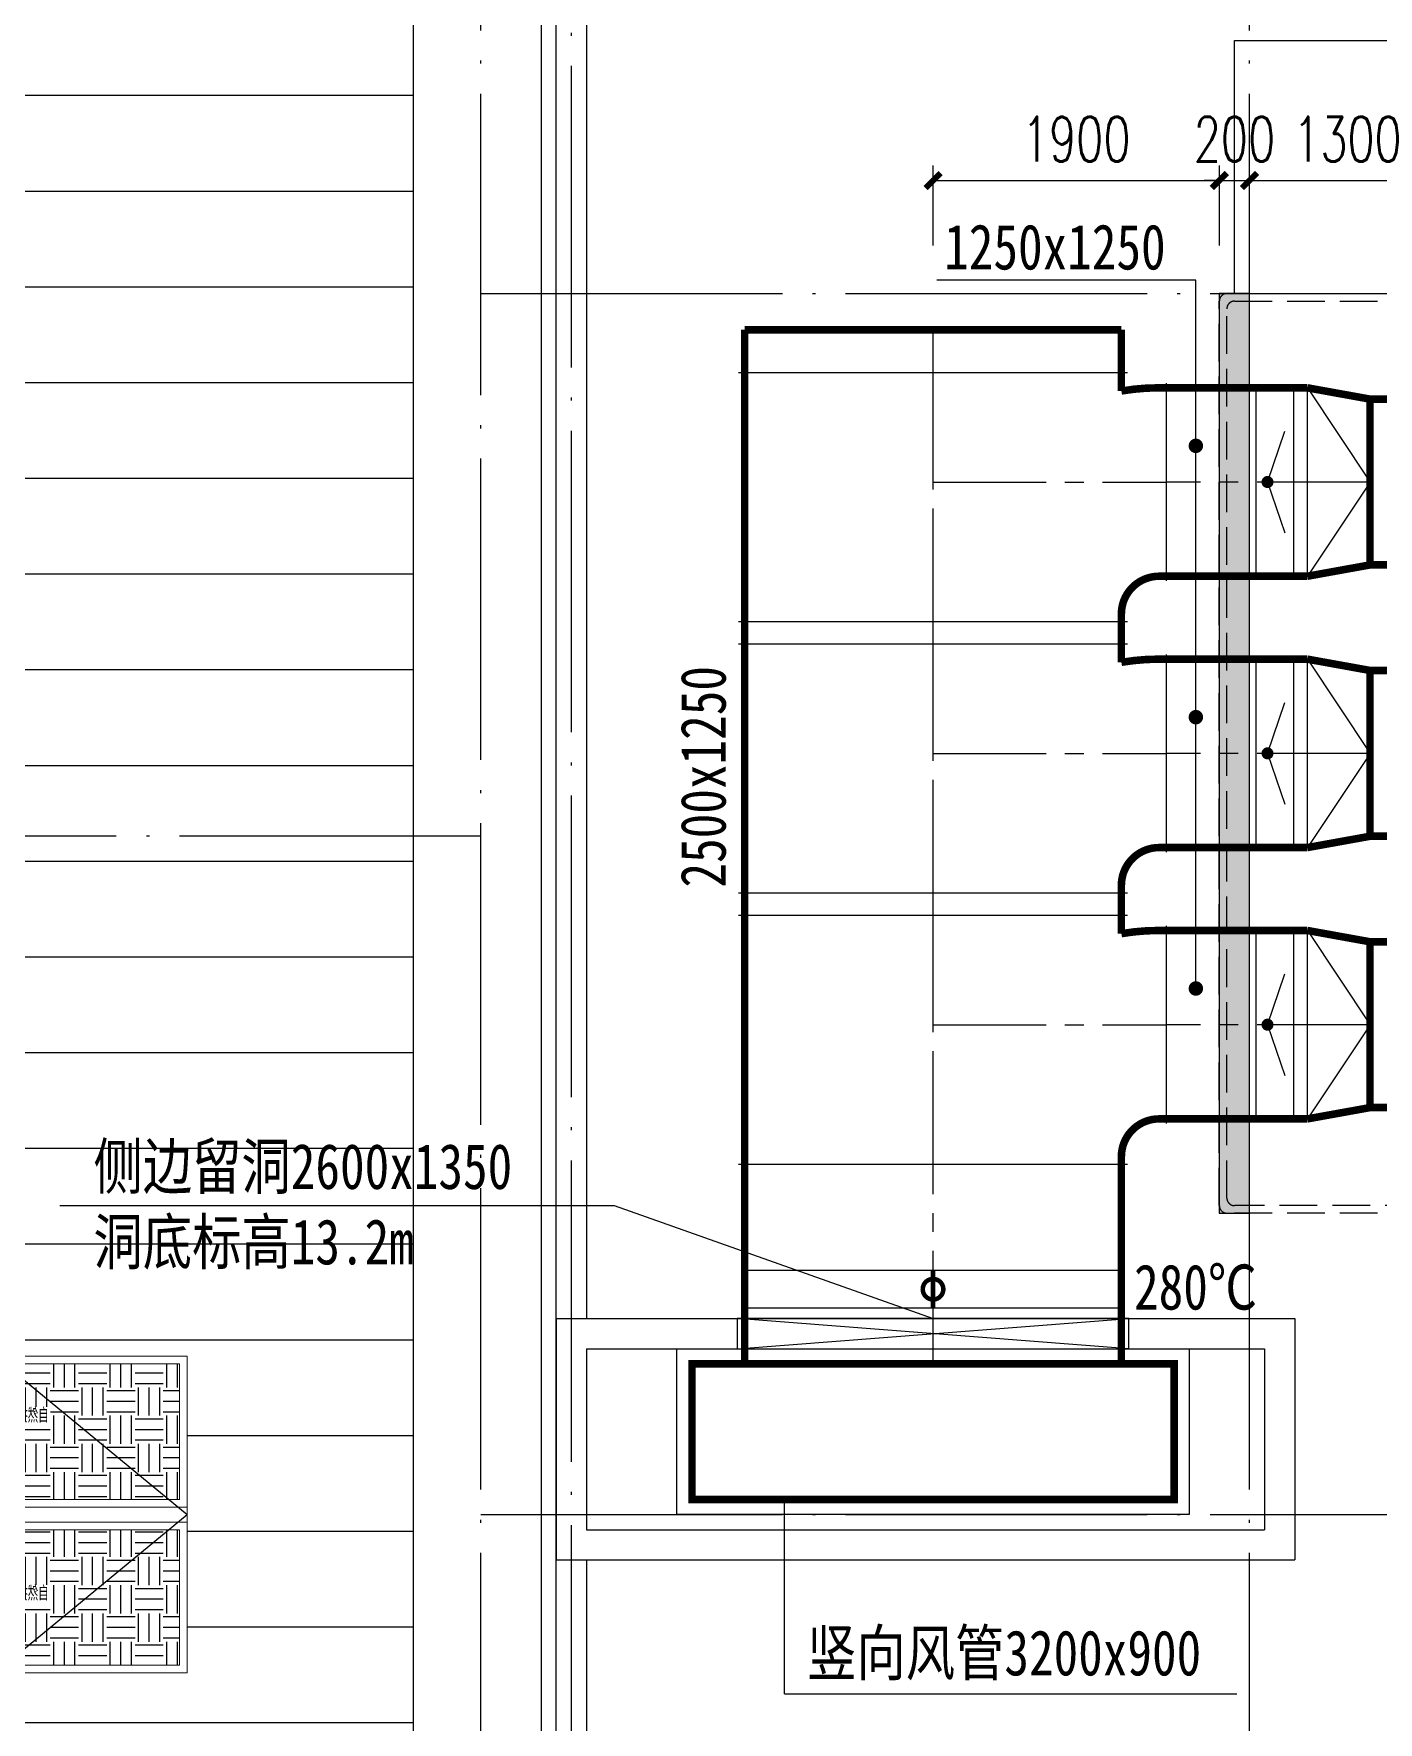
# Model space of a CAD drawing. Extents: x -555607 to 460190, y 498714 to 1664455.
# Drawn here: x 352578 to 361500, y 789943 to 801144 of the extents above; entities that cross this region are included whole.
import ezdxf

# ---------------------------------------------------------------- set-up
doc = ezdxf.new("R2010")
doc.units = 0
doc.header["$LTSCALE"] = 1000
doc.header["$MEASUREMENT"] = 0
for name, pattern in [('CENTER2', [1.125, 0.75, -0.125, 0.125, -0.125]), ('DASH', [0.35, 0.25, -0.1]), ('DOTE', [2.42, 2, -0.2, 0.02, -0.2]), ('HIDDEN', [9.525, 6.35, -3.175])]:
    doc.linetypes.add(name, pattern=pattern)
doc.layers.get('Defpoints').update_dxf_attribs({"color": 210})
for name, color, linetype in [('A-AXIS-DOTE', 14, 'DOTE'), ('A-HATCH-2', 251, 'Continuous'), ('A-LIN-V', 9, 'Continuous'), ('A-SFCE', 30, 'Continuous'), ('A-WINDOW', 8, 'Continuous'), ('AS-COLN', 6, 'Continuous'), ('AS-WALL', 40, 'Continuous'), ('DUCT-暖通风中心线', 5, 'CENTER2'), ('DUCT-暖通风法兰', 2, 'Continuous'), ('DUCT-暖通风管', 7, 'Continuous'), ('DUCT-暖通风管端线', 2, 'Continuous'), ('SPACE', 7, 'Continuous'), ('SPACE_HATCH', 8, 'Continuous'), ('TH_DIM', 3, 'Continuous'), ('参考线', 8, 'Continuous'), ('外框', 1, 'HIDDEN'), ('暖通', 7, 'Continuous')]:
    doc.layers.add(name, color=color, linetype=linetype)
doc.layers.add('成型线', color=3, linetype='Continuous', lineweight=18)
doc.styles.add('-黑体', font='simhei.ttf', dxfattribs={"width": 0.8})
doc.styles.add('_TCH_DIM_T3', font='SIMPLEX', dxfattribs={"width": 0.705882, "bigfont": 'GBCBIG'})
doc.styles.add('_TCH_SPACE', font='SIMPLEX', dxfattribs={"height": 5, "bigfont": 'GBCBIG'})
doc.dimstyles.new('_TCH_ARCH&&100', dxfattribs={"dimtxt": 297.5, "dimasz": 100, "dimexe": 100, "dimexo": 100, "dimgap": 126.25, "dimtad": 1, "dimdec": 0, "dimzin": 0, "dimdsep": 46, "dimtxsty": '_TCH_DIM_T3', "dimblk": 'ARCHTICK', "dimcen": 0.09, "dimclrt": 7, "dimazin": 2, "dimtfac": 1, "dimtdec": 0, "dimtix": 1, "dimtmove": 2, "dimatfit": 3, "dimfxl": 100, "dimtolj": 1, "dimtzin": 0, "dimarcsym": 0})
pattern_1 = [(0, (0, 0), (187.5, 187.5), [187.5, -187.5]), (0, (0, 70.31), (187.5, 187.5), [187.5, -187.5]), (0, (0, 140.62), (187.5, 187.5), [187.5, -187.5]), (90, (23.44, 164.06), (-187.5, 187.5), [187.5, -187.5]), (90, (93.75, 164.06), (-187.5, 187.5), [187.5, -187.5]), (90, (164.06, 164.06), (-187.5, 187.5), [187.5, -187.5])]

# ---------------------------------------------------------------- blocks, each defined once
blk = doc.blocks.new('_ArchTick')
at = {"color": 0, "linetype": 'ByBlock', "const_width": 0.4}
blk.add_lwpolyline([(-0.5, -0.5), (0.5, 0.5)], dxfattribs=at)
blk = doc.blocks.new('*D522')
at = {"layer": 'Defpoints', "color": 0, "transparency": 16777216}
for p in [(360446, 800170), (358546, 799640), (360446, 799640)]:
    blk.add_point(p, dxfattribs=at)
at = {"layer": 'TH_DIM', "color": 0, "lineweight": -2, "transparency": 16777216}
for p, q in [((358546, 799740), (358546, 800270)), ((360446, 799740), (360446, 800270)), ((358546, 800170), (360446, 800170))]:
    blk.add_line(p, q, dxfattribs=at)
at = {"layer": 'TH_DIM', "color": 0, "lineweight": -2, "transparency": 16777216, "xscale": 100, "yscale": 100, "zscale": 100, "rotation": 180}
blk.add_blockref('_ArchTick', (358546, 800170), dxfattribs=at)
at = {"layer": 'TH_DIM', "color": 0, "lineweight": -2, "transparency": 16777216, "xscale": 100, "yscale": 100, "zscale": 100}
blk.add_blockref('_ArchTick', (360446, 800170), dxfattribs=at)
at = {"layer": 'TH_DIM', "color": 7, "transparency": 16777216, "insert": (359496, 800445), "char_height": 297.5, "attachment_point": 5, "style": '_TCH_DIM_T3'}
blk.add_mtext('\\A1;1900', dxfattribs=at)
blk = doc.blocks.new('*D523')
at = {"layer": 'Defpoints', "color": 0, "transparency": 16777216}
for p in [(360646, 800170), (360446, 799640), (360646, 799640)]:
    blk.add_point(p, dxfattribs=at)
at = {"layer": 'TH_DIM', "color": 0, "lineweight": -2, "transparency": 16777216}
for p, q in [((360446, 799740), (360446, 800270)), ((360646, 799740), (360646, 800270)), ((360446, 800170), (360346, 800170)), ((360446, 800170), (360646, 800170)), ((360646, 800170), (360746, 800170))]:
    blk.add_line(p, q, dxfattribs=at)
at = {"layer": 'TH_DIM', "color": 0, "lineweight": -2, "transparency": 16777216, "xscale": 100, "yscale": 100, "zscale": 100}
blk.add_blockref('_ArchTick', (360446, 800170), dxfattribs=at)
at = {"layer": 'TH_DIM', "color": 0, "lineweight": -2, "transparency": 16777216, "xscale": 100, "yscale": 100, "zscale": 100, "rotation": 180}
blk.add_blockref('_ArchTick', (360646, 800170), dxfattribs=at)
at = {"layer": 'TH_DIM', "color": 7, "transparency": 16777216, "insert": (360546, 800445), "char_height": 297.5, "attachment_point": 5, "style": '_TCH_DIM_T3'}
blk.add_mtext('\\A1;200', dxfattribs=at)
blk = doc.blocks.new('*D524')
at = {"layer": 'Defpoints', "color": 0, "transparency": 16777216}
for p in [(361946, 800170), (360646, 799640), (361946, 799640)]:
    blk.add_point(p, dxfattribs=at)
at = {"layer": 'TH_DIM', "color": 0, "lineweight": -2, "transparency": 16777216}
for p, q in [((360646, 799740), (360646, 800270)), ((361946, 799740), (361946, 800270)), ((360646, 800170), (361946, 800170))]:
    blk.add_line(p, q, dxfattribs=at)
at = {"layer": 'TH_DIM', "color": 0, "lineweight": -2, "transparency": 16777216, "xscale": 100, "yscale": 100, "zscale": 100, "rotation": 180}
blk.add_blockref('_ArchTick', (360646, 800170), dxfattribs=at)
at = {"layer": 'TH_DIM', "color": 0, "lineweight": -2, "transparency": 16777216, "xscale": 100, "yscale": 100, "zscale": 100}
blk.add_blockref('_ArchTick', (361946, 800170), dxfattribs=at)
at = {"layer": 'TH_DIM', "color": 7, "transparency": 16777216, "insert": (361296, 800445), "char_height": 297.5, "attachment_point": 5, "style": '_TCH_DIM_T3'}
blk.add_mtext('\\A1;1300', dxfattribs=at)
blk = doc.blocks.new('44')
blk.add_wipeout([(277446, 745270), (279946, 745270), (279946, 747370), (277446, 747370)]).dxf.layer = '参考线'
at = {"layer": 'SPACE_HATCH'}
h = blk.add_hatch(dxfattribs=at)
h.set_pattern_fill('土壤', color=250, scale=50, style=0)
h.set_pattern_definition(pattern_1)
h.paths.add_polyline_path([(277496, 746420), (279896, 746420), (279896, 747320), (277496, 747320)])
h.paths.add_polyline_path([(278352, 746904), (279057, 746904), (279057, 747034), (278352, 747034)])
h.paths.add_polyline_path([(278591, 746811), (278817, 746811), (278817, 746895), (278591, 746895)])
h = blk.add_hatch(dxfattribs=at)
h.set_pattern_fill('土壤', color=250, scale=50, style=0)
h.set_pattern_definition(pattern_1)
h.paths.add_polyline_path([(277496, 746220), (279896, 746220), (279896, 745320), (277496, 745320)])
h.paths.add_polyline_path([(278352, 745724), (279057, 745724), (279057, 745854), (278352, 745854)])
h.paths.add_polyline_path([(278591, 745631), (278817, 745631), (278817, 745715), (278591, 745715)])
at = {"layer": '外框', "color": 250}
for points in [[(279946, 746320), (278658, 747320), (277446, 746320)], [(279896, 746220), (278658, 745320), (277446, 746320)]]:
    blk.add_lwpolyline(points, dxfattribs=at)
at = {"layer": '成型线', "color": 8}
for p, q in [((279946, 745270), (279946, 747370)), ((277446, 746370), (279946, 746370)), ((277496, 746420), (279896, 746420)), ((277446, 746270), (279946, 746270)), ((277496, 746220), (279896, 746220))]:
    blk.add_line(p, q, dxfattribs=at)
for points in [[(279946, 745270), (277446, 745270), (277446, 747370), (279946, 747370)], [(277496, 746420), (277496, 747320), (279896, 747320), (279896, 746420)], [(279896, 746220), (279896, 745320), (277496, 745320), (277496, 746220)]]:
    blk.add_lwpolyline(points, dxfattribs=at)
at = {"layer": 'SPACE', "color": 250, "style": '_TCH_SPACE'}
for p in [(278365, 746930), (278365, 745750)]:
    blk.add_text('自然排烟窗，有效面积', height=96.5, dxfattribs=at).set_placement(p)
at = {"layer": 'SPACE', "color": 250, "style": '_TCH_SPACE', "width": 0.705882}
for s, height, p in [('2.16m', 59.5, (278600, 746828)), ('2', 29.8, (278792, 746863)), ('2.16m', 59.5, (278600, 745648)), ('2', 29.8, (278792, 745683))]:
    blk.add_text(s, height=height, dxfattribs=at).set_placement(p)
blk = doc.blocks.new('nr3453464')
at = {"layer": 'A-LIN-V'}
blk.add_blockref('44', (14050, 72000), dxfattribs=at)
at = {"layer": 'A-LIN-V', "xscale": -0.9999999999999998}
blk.add_blockref('44', (581542, 72000), dxfattribs=at)
blk = doc.blocks.new('242343243')
at = {"layer": 'A-WINDOW'}
blk.add_blockref('nr3453464', (49500, -27000), dxfattribs=at)

msp = doc.modelspace()

# ---------------------------------------------------------------- hatches: boundary and pattern name
at = {"layer": 'A-HATCH-2'}
h = msp.add_hatch(dxfattribs=at)
h.set_pattern_fill('ANSI31', color=250, scale=400, angle=135)
h.set_pattern_definition([(180, (0, 0), (-6e-14, -635), [])])
h.paths.add_polyline_path([(355095.8, 832220), (347295.8, 832220), (347295.8, 830430), (347350.6, 746374.3), (347295.8, 741420), (355095.8, 741420)])
h = msp.add_hatch(dxfattribs=at)
h.set_pattern_fill('混凝土', color=250, scale=30, angle=-90)
h.set_pattern_definition([(320, (0, 0), (-18.82564, -215.178055), [22.5, -247.5]), (265, (0, 0), (225.65764, 41.6254), [18, -198]), (10.4514, (-1.57, -17.93), (206.831863, -173.552815), [19.122057, -210.342634]), (316.1842, (60, -5e-14), (-49.655704, -320.172315), [33.75, -371.25]), (6.6356, (55.86, -26.68), (292.23536, -280.39881), [28.68309, -315.5139]), (261.1842, (60, -5e-14), (292.23558, -280.39858), [27, -297]), (291, (45, -30), (-120.785667, -179.072116), [22.5, -247.5]), (236, (45, -30), (217.545014, -72.9946), [18, -198]), (341.4514, (34.93, -44.92), (96.75915, -252.06679), [19.122057, -210.342634]), (307.5, (0, 0), (99.868156, -3.6479566), [0, -195.6, 0, -201, 0, -198.75]), (277.5, (0, 0), (118.323514, -78.920861), [0, -114.6, 0, -191.1, 0, -75.75]), (237.5, (6e-14, 66.9), (-6.7664615, -160.146731), [0, -75, 0, -234, 0, -310.5]), (227.5, (8e-14, 96.9), (30.031495, -174.95585), [0, -97.5, 0, -155.4, 0, -220.5])])
h.paths.add_polyline_path([(360445.8, 793320), (360445.8, 799420), (360645.8, 799420), (360645.8, 793320)])
at = {"layer": '暖通'}
h = msp.add_hatch(dxfattribs=at)
h.set_pattern_fill('混凝土', color=8, scale=10, angle=-270)
h.set_pattern_definition([(140, (428636.625, 1932022.95), (6.2752135, 71.7260183), [7.5, -82.5]), (85, (428636.625, 1932022.95), (-75.2192134, -13.8751334), [6, -66]), (190.4514, (428637.15, 1932028.925), (-68.943954, 57.850938), [6.374019, -70.114211]), (136.1842, (428616.625, 1932022.95), (16.5519014, 106.724105), [11.25, -123.75]), (186.6356, (428618, 1932031.84), (-97.411787, 93.466271), [9.561029, -105.1713]), (81.1842, (428616.62, 1932022.95), (-97.41186, 93.466195), [9, -99]), (111, (428621.625, 1932032.95), (40.261889, 59.6907052), [7.5, -82.5]), (56, (428621.625, 1932032.95), (-72.5150045, 24.331533), [6, -66]), (161.4514, (428624.98, 1932037.92), (-32.2530497, 84.022263), [6.374019, -70.114211]), (127.5, (428636.625, 1932022.947), (-33.2893854, 1.21598553), [0, -65.2, 0, -67, 0, -66.25]), (97.5, (428636.625, 1932022.947), (-39.4411712, 26.3069537), [0, -38.2, 0, -63.7, 0, -25.25]), (57.5, (428636.625, 1932000.647), (2.2554872, 53.3822436), [0, -25, 0, -78, 0, -103.5]), (47.5, (428636.625, 1931990.647), (-10.0104982, 58.318617), [0, -32.5, 0, -51.8, 0, -73.5])])
h.paths.add_polyline_path([(360445.8, 793320), (360445.8, 799420), (360645.8, 799420), (360645.8, 793320)])

# ---------------------------------------------------------------- linework, layer by layer
at = {"layer": 'A-AXIS-DOTE', "color": 250}
for p, q in [((360645.8, 735826.1), (360645.8, 841482.3)), ((355545.8, 735826.1), (355545.8, 841426.4)), ((356145.8, 736010), (356145.8, 841220)), ((355545.8, 799420), (377925.1, 799420)), ((355545.8, 795820), (237953.6, 795820)), ((355545.8, 791320), (377925.1, 791320))]:
    msp.add_line(p, q, dxfattribs=at)
at = {"layer": 'A-LIN-V', "color": 8}
msp.add_lwpolyline([(355095.8, 832220), (355095.8, 741420)], dxfattribs=at)
at = {"layer": 'A-SFCE', "color": 8}
for points in [[(355945.8, 832220), (355945.8, 741520)], [(356045.8, 741720), (356045.8, 832020), (356645.8, 832020), (356645.8, 831920), (357145.8, 831920), (357145.8, 828820), (359445.8, 828820), (359445.8, 831920), (359745.8, 831920), (359745.8, 832220), (371645.8, 832220), (371645.8, 821020), (371345.8, 821020), (371345.8, 818320), (371645.8, 818320), (371645.8, 782920)], [(363245.8, 832020), (359945.8, 832020), (359945.8, 831720), (359645.8, 831720), (359645.8, 828620), (356945.8, 828620), (356945.8, 831720), (356645.8, 831720), (356645.8, 831720), (356245.8, 831720), (356245.8, 792620)], [(356245.8, 791020), (356245.8, 751220)]]:
    msp.add_lwpolyline(points, dxfattribs=at)
at = {"layer": 'A-WINDOW'}
for p, q in [((359845.8, 792420), (357245.8, 792620)), ((357245.8, 792420), (359845.8, 792620))]:
    msp.add_line(p, q, dxfattribs=at)
msp.add_lwpolyline([(357245.8, 792620), (357245.8, 792420), (359845.8, 792420), (359845.8, 792620)], close=True, dxfattribs=at)
at = {"layer": 'AS-COLN'}
msp.add_lwpolyline([(360645.8, 793320), (360645.8, 799420), (360445.8, 799420), (360445.8, 793320)], close=True, dxfattribs=at)
at = {"layer": 'AS-WALL'}
for p, q in [((356045.8, 792620), (360945.8, 792620)), ((356045.8, 792620), (356045.8, 791020)), ((360945.8, 792620), (360945.8, 791020)), ((356245.8, 792420), (360745.8, 792420)), ((356245.8, 792420), (356245.8, 791220)), ((360745.8, 792420), (360745.8, 791220)), ((356245.8, 791220), (360745.8, 791220)), ((356045.8, 791020), (360945.8, 791020))]:
    msp.add_line(p, q, dxfattribs=at)
at = {"layer": 'DUCT-暖通风中心线'}
for p, q in [((358545.8, 798895.2), (358545.8, 799180)), ((358545.8, 798170), (358545.8, 798895)), ((358545.8, 797245), (358545.8, 798170)), ((358545.8, 798170), (360095.8, 798170)), ((361445.8, 798170), (360096, 798170)), ((358545.8, 797095.2), (358545.8, 797244.8)), ((358545.8, 796370), (358545.8, 797095)), ((358545.8, 795445), (358545.8, 796370)), ((358545.8, 796370), (360095.8, 796370)), ((361445.8, 796370), (360096, 796370)), ((358545.8, 795295.2), (358545.8, 795444.8)), ((358545.8, 794570), (358545.8, 795295)), ((358545.8, 793645), (358545.8, 794570)), ((358545.8, 794570), (360095.8, 794570)), ((361445.8, 794570), (360096, 794570)), ((358545.8, 792320), (358545.8, 793644.8))]:
    msp.add_line(p, q, dxfattribs=at)
at = {"layer": 'DUCT-暖通风法兰'}
for p, q in [((359835.8, 798895.1), (357255.8, 798895.1)), ((360095.9, 797515), (360095.9, 798825)), ((357255.8, 797244.9), (359835.8, 797244.9)), ((359835.8, 797095.1), (357255.8, 797095.1)), ((360095.9, 795715), (360095.9, 797025)), ((357255.8, 795444.9), (359835.8, 795444.9)), ((359835.8, 795295.1), (357255.8, 795295.1)), ((360095.9, 793915), (360095.9, 795225)), ((357255.8, 793644.9), (359835.8, 793644.9))]:
    msp.add_line(p, q, dxfattribs=at)
at = {"layer": 'DUCT-暖通风管'}
for p, q in [((361030, 797545), (361030, 798795)), ((361030, 795745), (361030, 796995)), ((361030, 793945), (361030, 795195))]:
    msp.add_line(p, q, dxfattribs=at)
at = {"layer": 'DUCT-暖通风管', "const_width": 50}
for points in [[(359795.8, 799180), (357295.8, 799180)], [(357295.8, 799180), (357295.8, 798895.2)], [(359795.8, 798895.2), (359795.8, 799180)], [(357295.8, 798895), (357295.8, 797295)], [(359795.8, 798774), (359795.8, 798895)], [(360095.8, 798795), (360045.8, 798795)], [(361030, 798795), (360096, 798795)], [(361030, 798795), (361445.8, 798720)], [(361030, 797545), (361445.8, 797620)], [(360045.8, 797545), (360095.8, 797545)], [(360096, 797545), (361030, 797545)], [(357295.8, 797295), (357295.8, 797245)], [(359795.8, 797245), (359795.8, 797295)], [(357295.8, 797244.8), (357295.8, 797095.2)], [(359795.8, 797095.2), (359795.8, 797244.8)], [(357295.8, 797095), (357295.8, 795495)], [(359795.8, 796974), (359795.8, 797095)], [(360095.8, 796995), (360045.8, 796995)], [(361030, 796995), (360096, 796995)], [(361030, 796995), (361445.8, 796920)], [(361030, 795745), (361445.8, 795820)], [(360045.8, 795745), (360095.8, 795745)], [(360096, 795745), (361030, 795745)], [(357295.8, 795495), (357295.8, 795445)], [(359795.8, 795445), (359795.8, 795495)], [(357295.8, 795444.8), (357295.8, 795295.2)], [(359795.8, 795295.2), (359795.8, 795444.8)], [(357295.8, 795295), (357295.8, 793695)], [(359795.8, 795174), (359795.8, 795295)], [(360095.8, 795195), (360045.8, 795195)], [(361030, 795195), (360096, 795195)], [(361030, 795195), (361445.8, 795120)], [(360045.8, 793945), (360095.8, 793945)], [(360096, 793945), (361030, 793945)], [(361030, 793945), (361445.8, 794020)], [(357295.8, 793695), (357295.8, 793645)], [(359795.8, 793645), (359795.8, 793695)], [(357295.8, 793644.8), (357295.8, 792320)], [(359795.8, 792320), (359795.8, 793644.8)], [(357295.8, 792320), (359795.8, 792320)]]:
    msp.add_lwpolyline(points, dxfattribs=at)
for points in [[(360045.8, 798795, 0.0418865), (359795.8, 798774)], [(360045.8, 796995, 0.0418865), (359795.8, 796974)], [(360045.8, 795195, 0.0418865), (359795.8, 795174)]]:
    msp.add_lwpolyline(points, format="xyb", dxfattribs=at)
for points in [[(362545.8, 798720), (361445.8, 798720), (361445.8, 797620), (362545.8, 797620)], [(362545.8, 796920), (361445.8, 796920), (361445.8, 795820), (362545.8, 795820)], [(362545.8, 795120), (361445.8, 795120), (361445.8, 794020), (362545.8, 794020)]]:
    msp.add_lwpolyline(points, close=True, dxfattribs=at)
at = {"layer": 'DUCT-暖通风管', "extrusion": (0, 0, -1), "const_width": 50}
for points in [[(-359795.8, 797295, 0.4142136), (-360045.8, 797545)], [(-359795.8, 795495, 0.4142136), (-360045.8, 795745)], [(-359795.8, 793695, 0.4142136), (-360045.8, 793945)]]:
    msp.add_lwpolyline(points, format="xyb", dxfattribs=at)
at = {"layer": 'DUCT-暖通风管端线'}
for p, q in [((359795.8, 798895), (357295.8, 798895)), ((360095.8, 797545), (360095.8, 798795)), ((357295.8, 797245), (359795.8, 797245)), ((359795.8, 797095), (357295.8, 797095)), ((360095.8, 795745), (360095.8, 796995)), ((357295.8, 795445), (359795.8, 795445)), ((359795.8, 795295), (357295.8, 795295)), ((360095.8, 793945), (360095.8, 795195)), ((357295.8, 793645), (359795.8, 793645))]:
    msp.add_line(p, q, dxfattribs=at)
at = {"layer": '暖通', "color": 7}
for p, q in [((360545.8, 801100), (366466.1, 801100)), ((360545.8, 799420), (360545.8, 801100)), ((360290, 799510), (358570, 799510)), ((360290, 794810), (360290, 799510)), ((360690, 797545), (360690, 798795)), ((360940, 797545), (360940, 798795)), ((361030, 798795), (361445.8, 798170)), ((360765.5, 798170), (360879.7, 798507)), ((360765.5, 798170), (360879.7, 797833)), ((361445.8, 798170), (361030, 797545)), ((360690, 795745), (360690, 796995)), ((360940, 795745), (360940, 796995)), ((361030, 796995), (361445.8, 796370)), ((360765.5, 796370), (360879.7, 796707)), ((360765.5, 796370), (360879.7, 796033)), ((361445.8, 796370), (361030, 795745)), ((360690, 793945), (360690, 795195)), ((360940, 793945), (360940, 795195)), ((361030, 795195), (361445.8, 794570)), ((360765.5, 794570), (360879.7, 794907)), ((360765.5, 794570), (360879.7, 794233)), ((361445.8, 794570), (361030, 793945)), ((352750, 793370), (356430, 793370)), ((356430, 793370), (358545.8, 792620)), ((357560, 790130), (357560, 791420)), ((357560, 790130), (360561.3, 790130))]:
    msp.add_line(p, q, dxfattribs=at)
at = {"layer": '暖通'}
for p, q in [((359795.8, 792940), (357295.8, 792940)), ((359795.8, 792940), (357295.8, 792940)), ((359795.8, 792690), (357295.8, 792690)), ((359795.8, 792690), (357295.8, 792690))]:
    msp.add_line(p, q, dxfattribs=at)
at = {"layer": '暖通', "color": 8}
msp.add_lwpolyline([(360645.8, 793320), (360645.8, 799420), (360445.8, 799420), (360445.8, 793320)], close=True, dxfattribs=at)
at = {"layer": '暖通', "color": 8, "linetype": 'DASH'}
for points in [[(360495.8, 799420), (363595.8, 799420, -0.4142136), (363645.8, 799370), (363645.8, 793370, -0.4142136), (363595.8, 793320), (360495.8, 793320, -0.4142136), (360445.8, 793370), (360445.8, 799370, -0.4142136)], [(360545.8, 799370), (363545.8, 799370, -0.4142136), (363595.8, 799320), (363595.8, 793420, -0.4142136), (363545.8, 793370), (360545.8, 793370, -0.4142136), (360495.8, 793420), (360495.8, 799320, -0.4142136)]]:
    msp.add_lwpolyline(points, format="xyb", close=True, dxfattribs=at)
at = {"layer": '暖通', "color": 7}
for points, const_width in [([(360314.2, 798410, 1), (360265.8, 798410, 1)], 47.5), ([(360785.7, 798170, 1), (360745.3, 798170, 1)], 39.6), ([(360314.2, 796610, 1), (360265.8, 796610, 1)], 47.5), ([(360785.7, 796370, 1), (360745.3, 796370, 1)], 39.6), ([(360314.2, 794810, 1), (360265.8, 794810, 1)], 47.5), ([(360785.7, 794570, 1), (360745.3, 794570, 1)], 39.6)]:
    msp.add_lwpolyline(points, format="xyb", close=True, dxfattribs=dict(at, const_width=const_width))
at = {"layer": '暖通', "const_width": 30}
msp.add_lwpolyline([(358545.8, 792940), (358545.8, 792690)], dxfattribs=at)
msp.add_lwpolyline([(358545.8, 792940), (358545.8, 792690)], dxfattribs=at)
msp.add_lwpolyline([(358614, 792815, 1), (358477.6, 792815, 1)], format="xyb", close=True, dxfattribs=at)
msp.add_lwpolyline([(358614, 792815, 1), (358477.6, 792815, 1)], format="xyb", close=True, dxfattribs=at)
at = {"layer": '暖通', "color": 7}
msp.add_lwpolyline([(356845.8, 792420), (360245.8, 792420), (360245.8, 791320), (356845.8, 791320)], close=True, dxfattribs=at)
at = {"layer": '暖通', "color": 7, "const_width": 50}
msp.add_lwpolyline([(356945.8, 792320), (360145.8, 792320), (360145.8, 791420), (356945.8, 791420)], close=True, dxfattribs=at)

# ---------------------------------------------------------------- texts
at = {"layer": '暖通', "style": '-黑体', "width": 0.8}
for s, p in [('1250x1250', (358620, 799580)), ('侧边留洞2600x1350', (352974.2, 793480)), ('洞底标高13.2m', (352974.2, 792980)), ('280℃', (359880, 792680)), ('竖向风管3200x900', (357709.8, 790253, -3000))]:
    msp.add_text(s, height=300, dxfattribs=at).set_placement(p)
msp.add_text('2500x1250', height=300, rotation=90, dxfattribs=at).set_placement((357170, 795480))

# ---------------------------------------------------------------- dimensions: what is measured, and where the dimension line sits
at = {"layer": 'TH_DIM', "color": 7}
for p1, p2, text, picture, middle in [((358545.8, 799640), (360445.8, 799640), '1900', '*D522', (359495.8, 800445)), ((360445.8, 799640), (360645.8, 799640), '200', '*D523', (360545.8, 800445)), ((360645.8, 799640), (361945.8, 799640), '1300', '*D524', (361295.8, 800445))]:
    dim = msp.add_aligned_dim(p1=p1, p2=p2, distance=530, text=text, dimstyle='_TCH_ARCH&&100', dxfattribs=at)
    dim.commit()
    dim.dimension.update_dxf_attribs({"geometry": picture, "text_midpoint": middle})

# ---------------------------------------------------------------- next in the draw order: block references
at = {"layer": 'A-WINDOW'}
msp.add_blockref('242343243', (0, 0), dxfattribs=at)

doc.saveas('drawing.dxf')
